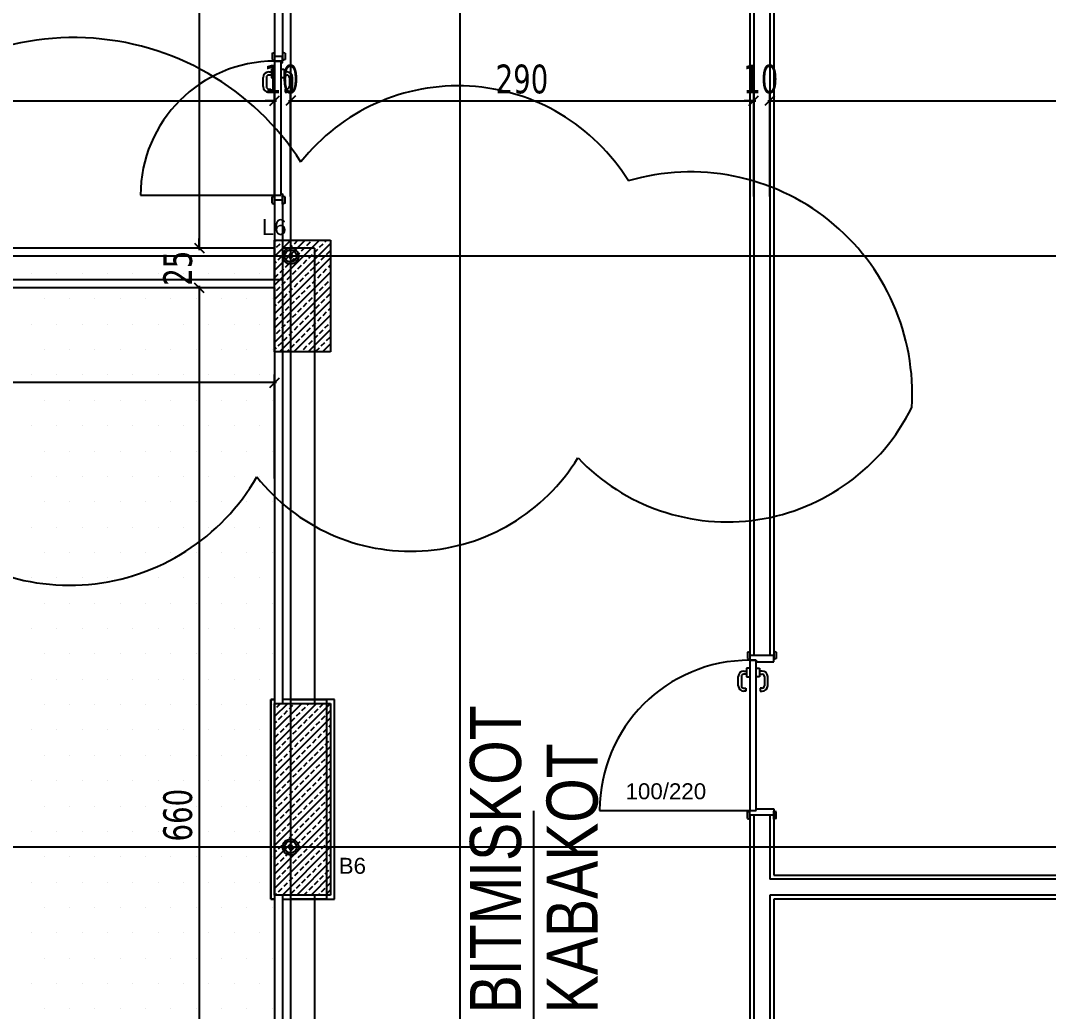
# Model space of a CAD drawing. Header units: millimetres. Extents: x 43168.9 to 43194.6, y -25545.1 to -25543.4.
# Drawn here: x 43175.5091 to 43175.6378, y -25544.0045 to -25543.8804 of the extents above; entities that cross this region are included whole.
import ezdxf
from ezdxf.enums import TextEntityAlignment as Align

# ---------------------------------------------------------------- set-up
doc = ezdxf.new("R2010")
doc.units = ezdxf.units.MM
doc.header["$LTSCALE"] = 200
doc.linetypes.add('DASHDOT2', pattern=[0.5, 0.25, -0.125, 0, -0.125])
for name, color, linetype in [('aks_sgh', 5, 'DASHDOT2'), ('cam_sgh', 1, 'Continuous'), ('dograma_sgh', 43, 'Continuous'), ('duv_sgh', 4, 'Continuous'), ('gor-4_sgh', 17, 'Continuous'), ('kolon-b.a_sgh', 6, 'Continuous'), ('olcudis_sgh', 185, 'Continuous'), ('olcuic_sgh', 183, 'Continuous'), ('poz_sgh', 12, 'Continuous'), ('siva_sgh', 145, 'Continuous'), ('tarama-betonarme_sgh', 223, 'Continuous'), ('tarama-zemin_sgh', 197, 'Continuous')]:
    doc.layers.add(name, color=color, linetype=linetype)
doc.styles.add('1-200', font='arial.ttf', dxfattribs={"height": 60})
doc.styles.add('dim', font='VERDANA.TTF', dxfattribs={"width": 0.7})
doc.styles.add('text2', font='arial.ttf')

msp = doc.modelspace()

# ---------------------------------------------------------------- hatches: boundary and pattern name
h = msp.add_hatch(color=256)
edge = h.paths.add_edge_path()
edge.add_arc((43175.54288, -25543.90991), 0.001, 0, 360)
edge = h.paths.add_edge_path(flags=16)
edge.add_arc((43175.54288, -25543.90991), 0.00075, 0, 360)
h = msp.add_hatch(color=256)
edge = h.paths.add_edge_path()
edge.add_arc((43175.54288, -25543.98392), 0.001, 0, 360)
edge = h.paths.add_edge_path(flags=16)
edge.add_arc((43175.54288, -25543.98392), 0.00075, 0, 360)

# ---------------------------------------------------------------- linework, layer by layer
at = {"color": 0, "linetype": 'ByBlock', "lineweight": -2}
for p, q in [((43175.54028, -25543.89106), (43175.54148, -25543.88986)), ((43175.54028, -25543.89106), (43175.54148, -25543.88986)), ((43175.54348, -25543.88986), (43175.54228, -25543.89106)), ((43175.54348, -25543.88986), (43175.54228, -25543.89106)), ((43175.60028, -25543.89106), (43175.60148, -25543.88986)), ((43175.60028, -25543.89106), (43175.60148, -25543.88986)), ((43175.60348, -25543.88986), (43175.60228, -25543.89106)), ((43175.60348, -25543.88986), (43175.60228, -25543.89106)), ((43175.53084, -25543.90831), (43175.53204, -25543.90951)), ((43175.53084, -25543.90831), (43175.53204, -25543.90951)), ((43175.54308, -25543.90971), (43175.54268, -25543.90971)), ((43175.54268, -25543.90971), (43175.54268, -25543.91011)), ((43175.54308, -25543.91011), (43175.54308, -25543.90971)), ((43175.54268, -25543.91011), (43175.54308, -25543.91011)), ((43175.54295, -25543.90984), (43175.54281, -25543.90998)), ((43175.54295, -25543.90998), (43175.54281, -25543.90984)), ((43175.53204, -25543.91451), (43175.53084, -25543.91331)), ((43175.53204, -25543.91451), (43175.53084, -25543.91331)), ((43175.54028, -25543.92636), (43175.54148, -25543.92516)), ((43175.54308, -25543.98372), (43175.54268, -25543.98372)), ((43175.54268, -25543.98372), (43175.54268, -25543.98412)), ((43175.54268, -25543.98412), (43175.54308, -25543.98412)), ((43175.54295, -25543.98385), (43175.54281, -25543.98399)), ((43175.54295, -25543.98399), (43175.54281, -25543.98385)), ((43175.54308, -25543.98412), (43175.54308, -25543.98372))]:
    msp.add_line(p, q, dxfattribs=at)
for p, q in [((43175.54416, -25543.89814), (43175.54416, -25543.89814)), ((43175.58517, -25543.9005), (43175.58517, -25543.9005)), ((43175.62067, -25543.92888), (43175.62067, -25543.92888)), ((43175.57886, -25543.93519), (43175.57886, -25543.93519)), ((43175.53864, -25543.93755), (43175.53864, -25543.93755))]:
    msp.add_line(p, q)
at = {"color": 0}
msp.add_line((43175.57333, -25544.01776), (43175.57333, -25543.97936), dxfattribs=at)
at = {"color": 0, "linetype": 'Continuous', "lineweight": -2}
for centre, radius in [((43175.54288, -25543.90991), 0.001), ((43175.54288, -25543.90991), 0.00075), ((43175.54288, -25543.98392), 0.001), ((43175.54288, -25543.98392), 0.00075)]:
    msp.add_circle(centre, radius, dxfattribs=at)
for centre, radius, start, end in [((43175.51573, -25543.91629), 0.03373, 32.5473, 142.5473), ((43175.56384, -25543.91368), 0.02508, 31.6999, 141.6999), ((43175.59298, -25543.92712), 0.02774, 356.3556, 106.3556), ((43175.59756, -25543.9174), 0.0258, 223.579, 333.579), ((43175.55792, -25543.92229), 0.02459, 218.3646, 328.3646), ((43175.51518, -25543.92406), 0.02707, 220.0994, 330.0994)]:
    msp.add_arc(centre, radius, start, end)
at = {"layer": 'aks_sgh'}
for p, q in [((43175.54288, -25543.74092), (43175.54288, -25544.60992)), ((43175.80688, -25543.90991), (43175.00488, -25543.90991)), ((43175.80688, -25543.98392), (43175.00488, -25543.98392))]:
    msp.add_line(p, q, dxfattribs=at)
at = {"layer": 'cam_sgh'}
for p, q in [((43175.54088, -25543.87092), (43175.54088, -25543.88491)), ((43175.54188, -25543.87092), (43175.54188, -25543.88491)), ((43175.54088, -25543.90191), (43175.54088, -25543.91291)), ((43175.54188, -25543.90291), (43175.54188, -25543.91291)), ((43175.54188, -25543.91291), (43175.40588, -25543.91291)), ((43175.54188, -25543.91291), (43175.54188, -25543.96592)), ((43175.54088, -25543.91391), (43175.40588, -25543.91391)), ((43175.54088, -25543.91391), (43175.54088, -25544.04592)), ((43175.54188, -25543.98992), (43175.54188, -25544.04692))]:
    msp.add_line(p, q, dxfattribs=at)
at = {"layer": 'dograma_sgh'}
for p, q in [((43175.54058, -25543.88451), (43175.54088, -25543.88441)), ((43175.54058, -25543.88451), (43175.54058, -25543.88531)), ((43175.54088, -25543.88441), (43175.54088, -25543.88541)), ((43175.54188, -25543.88491), (43175.54088, -25543.88491)), ((43175.54088, -25543.88491), (43175.54088, -25543.88551)), ((43175.54218, -25543.88451), (43175.54188, -25543.88441)), ((43175.54188, -25543.88441), (43175.54188, -25543.88541)), ((43175.54188, -25543.88571), (43175.54188, -25543.88491)), ((43175.54218, -25543.88451), (43175.54218, -25543.88531)), ((43175.54088, -25543.88651), (43175.54048, -25543.88651)), ((43175.54048, -25543.88651), (43175.54048, -25543.88761)), ((43175.54058, -25543.88531), (43175.54088, -25543.88541)), ((43175.54168, -25543.88551), (43175.54088, -25543.88551)), ((43175.54088, -25543.88551), (43175.54088, -25543.90231)), ((43175.54088, -25543.88551), (43175.54118, -25543.88551)), ((43175.54118, -25543.88551), (43175.54168, -25543.88551)), ((43175.54168, -25543.90231), (43175.54168, -25543.88551)), ((43175.54168, -25543.88551), (43175.54168, -25543.88571)), ((43175.54168, -25543.88571), (43175.54188, -25543.88571)), ((43175.54168, -25543.88651), (43175.54208, -25543.88651)), ((43175.54218, -25543.88531), (43175.54188, -25543.88541)), ((43175.54208, -25543.88651), (43175.54208, -25543.88761)), ((43175.53944, -25543.8887), (43175.53944, -25543.88756)), ((43175.53984, -25543.88756), (43175.53984, -25543.8887)), ((43175.54014, -25543.88686), (43175.54048, -25543.88686)), ((43175.54048, -25543.88726), (43175.54014, -25543.88726)), ((43175.54048, -25543.88761), (43175.54088, -25543.88761)), ((43175.54208, -25543.88761), (43175.54168, -25543.88761)), ((43175.54242, -25543.88686), (43175.54208, -25543.88686)), ((43175.54208, -25543.88726), (43175.54242, -25543.88726)), ((43175.54272, -25543.88756), (43175.54272, -25543.8887)), ((43175.54312, -25543.8887), (43175.54312, -25543.88756)), ((43175.54014, -25543.889), (43175.54038, -25543.889)), ((43175.54038, -25543.889), (43175.54038, -25543.8894)), ((43175.54242, -25543.889), (43175.54218, -25543.889)), ((43175.54218, -25543.889), (43175.54218, -25543.8894)), ((43175.54038, -25543.8894), (43175.54014, -25543.8894)), ((43175.54218, -25543.8894), (43175.54242, -25543.8894)), ((43175.54058, -25543.90251), (43175.54088, -25543.90241)), ((43175.54058, -25543.90331), (43175.54058, -25543.90251)), ((43175.54058, -25543.90331), (43175.54088, -25543.90341)), ((43175.54088, -25543.90231), (43175.54168, -25543.90231)), ((43175.54088, -25543.90291), (43175.54088, -25543.90231)), ((43175.54088, -25543.90231), (43175.54118, -25543.90231)), ((43175.54088, -25543.90341), (43175.54088, -25543.90241)), ((43175.54188, -25543.90291), (43175.54088, -25543.90291)), ((43175.54118, -25543.90231), (43175.54168, -25543.90231)), ((43175.54168, -25543.90231), (43175.54168, -25543.90211)), ((43175.54168, -25543.90211), (43175.54188, -25543.90211)), ((43175.54188, -25543.90211), (43175.54188, -25543.90291)), ((43175.54218, -25543.90251), (43175.54188, -25543.90241)), ((43175.54188, -25543.90341), (43175.54188, -25543.90241)), ((43175.54218, -25543.90331), (43175.54188, -25543.90341)), ((43175.54218, -25543.90331), (43175.54218, -25543.90251)), ((43175.60008, -25543.95952), (43175.60038, -25543.95942)), ((43175.60008, -25543.95952), (43175.60008, -25543.96032)), ((43175.60038, -25543.95942), (43175.60038, -25543.96042)), ((43175.60338, -25543.95992), (43175.60038, -25543.95992)), ((43175.60038, -25543.95992), (43175.60038, -25543.96052)), ((43175.60368, -25543.95952), (43175.60338, -25543.95942)), ((43175.60338, -25543.95942), (43175.60338, -25543.96042)), ((43175.60338, -25543.96072), (43175.60338, -25543.95992)), ((43175.60368, -25543.95952), (43175.60368, -25543.96032)), ((43175.60008, -25543.96032), (43175.60038, -25543.96042)), ((43175.60118, -25543.96052), (43175.60038, -25543.96052)), ((43175.60038, -25543.96052), (43175.60038, -25543.97932)), ((43175.60038, -25543.96052), (43175.60068, -25543.96052)), ((43175.60068, -25543.96052), (43175.60118, -25543.96052)), ((43175.60118, -25543.97932), (43175.60118, -25543.96052)), ((43175.60118, -25543.96052), (43175.60118, -25543.96072)), ((43175.60118, -25543.96072), (43175.60338, -25543.96072)), ((43175.60368, -25543.96032), (43175.60338, -25543.96042)), ((43175.59964, -25543.96187), (43175.59998, -25543.96187)), ((43175.59998, -25543.96227), (43175.59964, -25543.96227)), ((43175.60038, -25543.96152), (43175.59998, -25543.96152)), ((43175.59998, -25543.96152), (43175.59998, -25543.96262)), ((43175.60118, -25543.96152), (43175.60158, -25543.96152)), ((43175.60158, -25543.96152), (43175.60158, -25543.96262)), ((43175.60192, -25543.96187), (43175.60158, -25543.96187)), ((43175.60158, -25543.96227), (43175.60192, -25543.96227)), ((43175.59894, -25543.96371), (43175.59894, -25543.96257)), ((43175.59934, -25543.96257), (43175.59934, -25543.96371)), ((43175.59998, -25543.96262), (43175.60038, -25543.96262)), ((43175.60158, -25543.96262), (43175.60118, -25543.96262)), ((43175.60222, -25543.96257), (43175.60222, -25543.96371)), ((43175.60262, -25543.96371), (43175.60262, -25543.96257)), ((43175.59964, -25543.96401), (43175.59988, -25543.96401)), ((43175.59988, -25543.96441), (43175.59964, -25543.96441)), ((43175.59988, -25543.96401), (43175.59988, -25543.96441)), ((43175.60192, -25543.96401), (43175.60168, -25543.96401)), ((43175.60168, -25543.96401), (43175.60168, -25543.96441)), ((43175.60168, -25543.96441), (43175.60192, -25543.96441)), ((43175.60118, -25543.97932), (43175.60118, -25543.97912)), ((43175.60118, -25543.97912), (43175.60338, -25543.97912)), ((43175.60338, -25543.97912), (43175.60338, -25543.97992)), ((43175.60008, -25543.97952), (43175.60038, -25543.97942)), ((43175.60008, -25543.98032), (43175.60008, -25543.97952)), ((43175.60008, -25543.98032), (43175.60038, -25543.98042)), ((43175.60038, -25543.97932), (43175.60118, -25543.97932)), ((43175.60038, -25543.97992), (43175.60038, -25543.97932)), ((43175.60038, -25543.97932), (43175.60068, -25543.97932)), ((43175.60038, -25543.98042), (43175.60038, -25543.97942)), ((43175.60338, -25543.97992), (43175.60038, -25543.97992)), ((43175.60068, -25543.97932), (43175.60118, -25543.97932)), ((43175.60368, -25543.97952), (43175.60338, -25543.97942)), ((43175.60338, -25543.98042), (43175.60338, -25543.97942)), ((43175.60368, -25543.98032), (43175.60338, -25543.98042)), ((43175.60368, -25543.98032), (43175.60368, -25543.97952))]:
    msp.add_line(p, q, dxfattribs=at)
at = {"layer": 'dograma_sgh', "color": 145}
for p, q in [((43175.52408, -25543.90231), (43175.54088, -25543.90231)), ((43175.58158, -25543.97932), (43175.60038, -25543.97932))]:
    msp.add_line(p, q, dxfattribs=at)
for centre, radius in [((43175.54088, -25543.90231), 0.0168), ((43175.60038, -25543.97932), 0.0188)]:
    msp.add_arc(centre, radius, 90, 180, dxfattribs=at)
at = {"layer": 'dograma_sgh'}
for centre, radius, start, end in [((43175.54014, -25543.88756), 0.0007, 90, 180), ((43175.54014, -25543.88756), 0.0003, 90, 180), ((43175.54242, -25543.88756), 0.0007, 360, 90), ((43175.54242, -25543.88756), 0.0003, 360, 90), ((43175.54014, -25543.8887), 0.0007, 180, 270), ((43175.54014, -25543.8887), 0.0003, 180, 270), ((43175.54242, -25543.8887), 0.0003, 270, 360), ((43175.54242, -25543.8887), 0.0007, 270, 360), ((43175.59964, -25543.96257), 0.0007, 90, 180), ((43175.59964, -25543.96257), 0.0003, 90, 180), ((43175.60192, -25543.96257), 0.0007, 360, 90), ((43175.60192, -25543.96257), 0.0003, 360, 90), ((43175.59964, -25543.96371), 0.0007, 180, 270), ((43175.59964, -25543.96371), 0.0003, 180, 270), ((43175.60192, -25543.96371), 0.0003, 270, 360), ((43175.60192, -25543.96371), 0.0007, 270, 360)]:
    msp.add_arc(centre, radius, start, end, dxfattribs=at)
at = {"layer": 'duv_sgh'}
for p, q in [((43175.60088, -25543.87092), (43175.60088, -25543.95992)), ((43175.60288, -25543.87092), (43175.60288, -25543.95992)), ((43175.54188, -25543.88491), (43175.54088, -25543.88491)), ((43175.54188, -25543.90291), (43175.54088, -25543.90291)), ((43175.60338, -25543.95992), (43175.60038, -25543.95992)), ((43175.60338, -25543.97992), (43175.60038, -25543.97992)), ((43175.60088, -25543.97992), (43175.60088, -25544.07992)), ((43175.60288, -25543.97992), (43175.60288, -25543.98792)), ((43175.71388, -25543.98792), (43175.60288, -25543.98792)), ((43175.60288, -25543.98992), (43175.60288, -25544.07992)), ((43175.71388, -25543.98992), (43175.60288, -25543.98992))]:
    msp.add_line(p, q, dxfattribs=at)
at = {"layer": 'gor-4_sgh'}
for p, q in [((43175.54088, -25543.90891), (43175.40588, -25543.90891)), ((43175.54588, -25543.90891), (43175.54188, -25543.90891)), ((43175.54588, -25543.90891), (43175.54588, -25543.96592)), ((43175.54588, -25543.98992), (43175.54588, -25544.05092))]:
    msp.add_line(p, q, dxfattribs=at)
at = {"layer": 'kolon-b.a_sgh'}
for p, q in [((43175.54088, -25543.90791), (43175.54788, -25543.90791)), ((43175.54088, -25543.92191), (43175.54088, -25543.90791)), ((43175.54788, -25543.90791), (43175.54788, -25543.92191)), ((43175.54788, -25543.92191), (43175.54088, -25543.92191)), ((43175.54088, -25543.96592), (43175.54788, -25543.96592)), ((43175.54088, -25543.98992), (43175.54088, -25543.96592)), ((43175.54788, -25543.96592), (43175.54788, -25543.98992)), ((43175.54788, -25543.98992), (43175.54088, -25543.98992))]:
    msp.add_line(p, q, dxfattribs=at)
at = {"layer": 'olcudis_sgh'}
for p, q in [((43175.54088, -25543.93776), (43175.54088, -25543.92476)), ((43175.54113, -25543.92576), (43175.27063, -25543.92576))]:
    msp.add_line(p, q, dxfattribs=at)
at = {"layer": 'olcuic_sgh'}
for p, q in [((43175.53144, -25543.81267), (43175.53144, -25543.90916)), ((43175.56407, -25543.87067), (43175.56407, -25544.54617)), ((43175.40663, -25543.89046), (43175.54113, -25543.89046)), ((43175.54088, -25543.89046), (43175.53968, -25543.89046)), ((43175.54088, -25543.90246), (43175.54088, -25543.88946)), ((43175.54088, -25543.90246), (43175.54088, -25543.88946)), ((43175.54263, -25543.89046), (43175.60113, -25543.89046)), ((43175.54288, -25543.90246), (43175.54288, -25543.88946)), ((43175.54288, -25543.90246), (43175.54288, -25543.88946)), ((43175.54288, -25543.89046), (43175.54408, -25543.89046)), ((43175.60088, -25543.89046), (43175.59968, -25543.89046)), ((43175.60088, -25543.90246), (43175.60088, -25543.88946)), ((43175.60088, -25543.90246), (43175.60088, -25543.88946)), ((43175.60263, -25543.89046), (43175.73513, -25543.89046)), ((43175.60288, -25543.90246), (43175.60288, -25543.88946)), ((43175.60288, -25543.90246), (43175.60288, -25543.88946)), ((43175.60288, -25543.89046), (43175.60408, -25543.89046)), ((43175.53144, -25543.90891), (43175.53144, -25543.90771)), ((43175.53888, -25543.90891), (43175.53044, -25543.90891)), ((43175.53888, -25543.90891), (43175.53044, -25543.90891)), ((43175.53888, -25543.91391), (43175.53044, -25543.91391)), ((43175.53888, -25543.91391), (43175.53044, -25543.91391)), ((43175.53144, -25543.91366), (43175.53144, -25544.04617)), ((43175.53144, -25543.91391), (43175.53144, -25543.91511))]:
    msp.add_line(p, q, dxfattribs=at)
at = {"layer": 'siva_sgh'}
for p, q in [((43175.60038, -25543.87142), (43175.60038, -25543.95992)), ((43175.60338, -25543.87142), (43175.60338, -25543.95992)), ((43175.54038, -25543.99042), (43175.54038, -25543.96542)), ((43175.54038, -25543.96542), (43175.54088, -25543.96542)), ((43175.54088, -25543.96542), (43175.54038, -25543.96542)), ((43175.54038, -25543.96542), (43175.54038, -25543.99042)), ((43175.54838, -25543.96542), (43175.54188, -25543.96542)), ((43175.54288, -25543.96542), (43175.54738, -25543.96542)), ((43175.54738, -25543.96542), (43175.54738, -25543.99042)), ((43175.54838, -25543.99042), (43175.54838, -25543.96542)), ((43175.60038, -25543.97992), (43175.60038, -25544.07992)), ((43175.60338, -25543.97992), (43175.60338, -25543.98742)), ((43175.60338, -25543.98742), (43175.71338, -25543.98742)), ((43175.54088, -25543.99042), (43175.54038, -25543.99042)), ((43175.54038, -25543.99042), (43175.54088, -25543.99042)), ((43175.54188, -25543.99042), (43175.54838, -25543.99042)), ((43175.54738, -25543.99042), (43175.54288, -25543.99042)), ((43175.71338, -25543.99042), (43175.60338, -25543.99042)), ((43175.60338, -25543.99042), (43175.60338, -25544.07992))]:
    msp.add_line(p, q, dxfattribs=at)
at = {"layer": 'tarama-betonarme_sgh'}
for p, q in [((43175.54088, -25543.90815), (43175.54112, -25543.90791)), ((43175.54088, -25543.90995), (43175.54292, -25543.90791)), ((43175.54088, -25543.91174), (43175.54471, -25543.90791)), ((43175.54088, -25543.91354), (43175.54651, -25543.90791)), ((43175.54088, -25543.91534), (43175.54788, -25543.90834)), ((43175.54111, -25543.90882), (43175.54156, -25543.90837)), ((43175.54178, -25543.90815), (43175.54202, -25543.90791)), ((43175.54335, -25543.90837), (43175.5438, -25543.90792)), ((43175.54492, -25543.9086), (43175.54537, -25543.90815)), ((43175.5456, -25543.90792), (43175.54561, -25543.90791)), ((43175.5465, -25543.90882), (43175.54695, -25543.90837)), ((43175.54717, -25543.90815), (43175.54741, -25543.90791)), ((43175.54088, -25543.90905), (43175.54088, -25543.90904)), ((43175.54201, -25543.90972), (43175.54246, -25543.90927)), ((43175.54268, -25543.90904), (43175.54313, -25543.9086)), ((43175.54358, -25543.90994), (43175.54403, -25543.90949)), ((43175.54425, -25543.90927), (43175.5447, -25543.90882)), ((43175.54515, -25543.91017), (43175.5456, -25543.90972)), ((43175.54582, -25543.90949), (43175.54627, -25543.90904)), ((43175.54739, -25543.90972), (43175.54784, -25543.90927)), ((43175.54088, -25543.91713), (43175.54788, -25543.91013)), ((43175.54088, -25543.91085), (43175.54111, -25543.91062)), ((43175.54133, -25543.91039), (43175.54178, -25543.90994)), ((43175.54223, -25543.91129), (43175.54268, -25543.91084)), ((43175.5429, -25543.91062), (43175.54335, -25543.91017)), ((43175.54448, -25543.91084), (43175.54492, -25543.91039)), ((43175.54605, -25543.91107), (43175.5465, -25543.91062)), ((43175.54672, -25543.91039), (43175.54717, -25543.90994)), ((43175.54762, -25543.91129), (43175.54788, -25543.91103)), ((43175.54088, -25543.91893), (43175.54788, -25543.91193)), ((43175.54088, -25543.91264), (43175.54133, -25543.91219)), ((43175.54156, -25543.91196), (43175.54201, -25543.91151)), ((43175.54313, -25543.91219), (43175.54358, -25543.91174)), ((43175.5438, -25543.91151), (43175.54425, -25543.91107)), ((43175.5447, -25543.91241), (43175.54515, -25543.91196)), ((43175.54537, -25543.91174), (43175.54582, -25543.91129)), ((43175.54627, -25543.91264), (43175.54672, -25543.91219)), ((43175.54695, -25543.91196), (43175.54739, -25543.91151)), ((43175.54178, -25543.91354), (43175.54223, -25543.91309)), ((43175.54246, -25543.91286), (43175.5429, -25543.91241)), ((43175.54335, -25543.91376), (43175.5438, -25543.91331)), ((43175.54403, -25543.91309), (43175.54448, -25543.91264)), ((43175.54492, -25543.91398), (43175.54537, -25543.91354)), ((43175.5456, -25543.91331), (43175.54605, -25543.91286)), ((43175.54717, -25543.91354), (43175.54762, -25543.91309)), ((43175.54784, -25543.91286), (43175.54788, -25543.91283)), ((43175.54088, -25543.92072), (43175.54788, -25543.91372)), ((43175.54088, -25543.91444), (43175.54088, -25543.91443)), ((43175.54111, -25543.91421), (43175.54156, -25543.91376)), ((43175.54201, -25543.91511), (43175.54246, -25543.91466)), ((43175.54268, -25543.91443), (43175.54313, -25543.91398)), ((43175.54358, -25543.91533), (43175.54403, -25543.91488)), ((43175.54425, -25543.91466), (43175.5447, -25543.91421)), ((43175.54582, -25543.91488), (43175.54627, -25543.91443)), ((43175.5465, -25543.91421), (43175.54695, -25543.91376)), ((43175.54739, -25543.91511), (43175.54784, -25543.91466)), ((43175.54088, -25543.91623), (43175.54111, -25543.916)), ((43175.54133, -25543.91578), (43175.54178, -25543.91533)), ((43175.54149, -25543.92191), (43175.54788, -25543.91552)), ((43175.5429, -25543.916), (43175.54335, -25543.91556)), ((43175.54448, -25543.91623), (43175.54492, -25543.91578)), ((43175.54515, -25543.91556), (43175.5456, -25543.91511)), ((43175.54605, -25543.91645), (43175.5465, -25543.916)), ((43175.54672, -25543.91578), (43175.54717, -25543.91533)), ((43175.54156, -25543.91735), (43175.54201, -25543.9169)), ((43175.54223, -25543.91668), (43175.54268, -25543.91623)), ((43175.54313, -25543.91758), (43175.54358, -25543.91713)), ((43175.54328, -25543.92191), (43175.54788, -25543.91732)), ((43175.5438, -25543.9169), (43175.54425, -25543.91645)), ((43175.5447, -25543.9178), (43175.54515, -25543.91735)), ((43175.54537, -25543.91713), (43175.54582, -25543.91668)), ((43175.54695, -25543.91735), (43175.54739, -25543.9169)), ((43175.54762, -25543.91668), (43175.54788, -25543.91642)), ((43175.54088, -25543.91803), (43175.54133, -25543.91758)), ((43175.54178, -25543.91892), (43175.54223, -25543.91847)), ((43175.54246, -25543.91825), (43175.5429, -25543.9178)), ((43175.54335, -25543.91915), (43175.5438, -25543.9187)), ((43175.54403, -25543.91847), (43175.54448, -25543.91803)), ((43175.5456, -25543.9187), (43175.54605, -25543.91825)), ((43175.54627, -25543.91803), (43175.54672, -25543.91758)), ((43175.54717, -25543.91892), (43175.54762, -25543.91847)), ((43175.54784, -25543.91825), (43175.54788, -25543.91821)), ((43175.54088, -25543.91983), (43175.54088, -25543.91982)), ((43175.54111, -25543.9196), (43175.54156, -25543.91915)), ((43175.54201, -25543.92049), (43175.54246, -25543.92005)), ((43175.54268, -25543.91982), (43175.54313, -25543.91937)), ((43175.54425, -25543.92005), (43175.5447, -25543.9196)), ((43175.54492, -25543.91937), (43175.54537, -25543.91892)), ((43175.54508, -25543.92191), (43175.54788, -25543.91911)), ((43175.54582, -25543.92027), (43175.54627, -25543.91982)), ((43175.5465, -25543.9196), (43175.54695, -25543.91915)), ((43175.54739, -25543.92049), (43175.54784, -25543.92005)), ((43175.54133, -25543.92117), (43175.54178, -25543.92072)), ((43175.5429, -25543.92139), (43175.54335, -25543.92094)), ((43175.54358, -25543.92072), (43175.54403, -25543.92027)), ((43175.54448, -25543.92162), (43175.54492, -25543.92117)), ((43175.54515, -25543.92094), (43175.5456, -25543.92049)), ((43175.54672, -25543.92117), (43175.54717, -25543.92072)), ((43175.54688, -25543.92191), (43175.54788, -25543.92091)), ((43175.54088, -25543.92162), (43175.54111, -25543.92139)), ((43175.54239, -25543.92191), (43175.54268, -25543.92162)), ((43175.54418, -25543.92191), (43175.54425, -25543.92184)), ((43175.54605, -25543.92184), (43175.5465, -25543.92139)), ((43175.54778, -25543.92191), (43175.54788, -25543.92181)), ((43175.54088, -25543.96755), (43175.54251, -25543.96592)), ((43175.54088, -25543.96934), (43175.5443, -25543.96592)), ((43175.54088, -25543.97114), (43175.5461, -25543.96592)), ((43175.54088, -25543.97294), (43175.54788, -25543.96594)), ((43175.54115, -25543.96638), (43175.5416, -25543.96593)), ((43175.54272, -25543.96661), (43175.54317, -25543.96616)), ((43175.54339, -25543.96593), (43175.54341, -25543.96592)), ((43175.54429, -25543.96683), (43175.54474, -25543.96638)), ((43175.54497, -25543.96616), (43175.5452, -25543.96592)), ((43175.54654, -25543.96638), (43175.54699, -25543.96593)), ((43175.54088, -25543.96665), (43175.54092, -25543.96661)), ((43175.54137, -25543.96795), (43175.54182, -25543.9675)), ((43175.54205, -25543.96728), (43175.5425, -25543.96683)), ((43175.54362, -25543.9675), (43175.54407, -25543.96705)), ((43175.54519, -25543.96773), (43175.54564, -25543.96728)), ((43175.54586, -25543.96705), (43175.54631, -25543.96661)), ((43175.54676, -25543.96795), (43175.54721, -25543.9675)), ((43175.54744, -25543.96728), (43175.54788, -25543.96683)), ((43175.54088, -25543.97473), (43175.54788, -25543.96773)), ((43175.54088, -25543.96845), (43175.54115, -25543.96818)), ((43175.54227, -25543.96885), (43175.54272, -25543.9684)), ((43175.54295, -25543.96818), (43175.54339, -25543.96773)), ((43175.54384, -25543.96907), (43175.54429, -25543.96863)), ((43175.54452, -25543.9684), (43175.54497, -25543.96795)), ((43175.54541, -25543.9693), (43175.54586, -25543.96885)), ((43175.54609, -25543.96863), (43175.54654, -25543.96818)), ((43175.54766, -25543.96885), (43175.54788, -25543.96863)), ((43175.54088, -25543.97653), (43175.54788, -25543.96953)), ((43175.54092, -25543.9702), (43175.54137, -25543.96975)), ((43175.5416, -25543.96952), (43175.54205, -25543.96907)), ((43175.5425, -25543.97042), (43175.54295, -25543.96997)), ((43175.54317, -25543.96975), (43175.54362, -25543.9693)), ((43175.54407, -25543.97065), (43175.54452, -25543.9702)), ((43175.54474, -25543.96997), (43175.54519, -25543.96952)), ((43175.54631, -25543.9702), (43175.54676, -25543.96975)), ((43175.54699, -25543.96952), (43175.54744, -25543.96907)), ((43175.54088, -25543.97833), (43175.54788, -25543.97133)), ((43175.54115, -25543.97177), (43175.5416, -25543.97132)), ((43175.54182, -25543.9711), (43175.54227, -25543.97065)), ((43175.54272, -25543.97199), (43175.54317, -25543.97154)), ((43175.54339, -25543.97132), (43175.54384, -25543.97087)), ((43175.54497, -25543.97154), (43175.54541, -25543.9711)), ((43175.54564, -25543.97087), (43175.54609, -25543.97042)), ((43175.54654, -25543.97177), (43175.54699, -25543.97132)), ((43175.54721, -25543.9711), (43175.54766, -25543.97065)), ((43175.54088, -25543.97204), (43175.54092, -25543.97199)), ((43175.54205, -25543.97267), (43175.5425, -25543.97222)), ((43175.54362, -25543.97289), (43175.54407, -25543.97244)), ((43175.54429, -25543.97222), (43175.54474, -25543.97177)), ((43175.54519, -25543.97312), (43175.54564, -25543.97267)), ((43175.54586, -25543.97244), (43175.54631, -25543.97199)), ((43175.54744, -25543.97267), (43175.54788, -25543.97222)), ((43175.54088, -25543.98012), (43175.54788, -25543.97312)), ((43175.54088, -25543.97383), (43175.54115, -25543.97356)), ((43175.54137, -25543.97334), (43175.54182, -25543.97289)), ((43175.54227, -25543.97424), (43175.54272, -25543.97379)), ((43175.54295, -25543.97356), (43175.54339, -25543.97312)), ((43175.54384, -25543.97446), (43175.54429, -25543.97401)), ((43175.54452, -25543.97379), (43175.54497, -25543.97334)), ((43175.54609, -25543.97401), (43175.54654, -25543.97356)), ((43175.54676, -25543.97334), (43175.54721, -25543.97289)), ((43175.54766, -25543.97424), (43175.54788, -25543.97402)), ((43175.54088, -25543.98192), (43175.54788, -25543.97492)), ((43175.54092, -25543.97559), (43175.54137, -25543.97514)), ((43175.5416, -25543.97491), (43175.54205, -25543.97446)), ((43175.5425, -25543.97581), (43175.54295, -25543.97536)), ((43175.54317, -25543.97514), (43175.54362, -25543.97469)), ((43175.54474, -25543.97536), (43175.54519, -25543.97491)), ((43175.54541, -25543.97469), (43175.54586, -25543.97424)), ((43175.54631, -25543.97559), (43175.54676, -25543.97514)), ((43175.54699, -25543.97491), (43175.54744, -25543.97446)), ((43175.54182, -25543.97648), (43175.54227, -25543.97603)), ((43175.54339, -25543.97671), (43175.54384, -25543.97626)), ((43175.54407, -25543.97603), (43175.54452, -25543.97559)), ((43175.54497, -25543.97693), (43175.54541, -25543.97648)), ((43175.54564, -25543.97626), (43175.54609, -25543.97581)), ((43175.54721, -25543.97648), (43175.54766, -25543.97603)), ((43175.54088, -25543.98371), (43175.54788, -25543.97671)), ((43175.54088, -25543.97743), (43175.54092, -25543.97738)), ((43175.54115, -25543.97716), (43175.5416, -25543.97671)), ((43175.54205, -25543.97805), (43175.5425, -25543.97761)), ((43175.54272, -25543.97738), (43175.54317, -25543.97693)), ((43175.54362, -25543.97828), (43175.54407, -25543.97783)), ((43175.54429, -25543.97761), (43175.54474, -25543.97716)), ((43175.54586, -25543.97783), (43175.54631, -25543.97738)), ((43175.54654, -25543.97716), (43175.54699, -25543.97671)), ((43175.54744, -25543.97805), (43175.54788, -25543.97761)), ((43175.54088, -25543.98551), (43175.54788, -25543.97851)), ((43175.54088, -25543.97922), (43175.54115, -25543.97895)), ((43175.54137, -25543.97873), (43175.54182, -25543.97828)), ((43175.54227, -25543.97963), (43175.54272, -25543.97918)), ((43175.54295, -25543.97895), (43175.54339, -25543.9785)), ((43175.54452, -25543.97918), (43175.54497, -25543.97873)), ((43175.54519, -25543.9785), (43175.54564, -25543.97805)), ((43175.54609, -25543.9794), (43175.54654, -25543.97895)), ((43175.54676, -25543.97873), (43175.54721, -25543.97828)), ((43175.54088, -25543.98731), (43175.54788, -25543.98031)), ((43175.54092, -25543.98097), (43175.54137, -25543.98052)), ((43175.5416, -25543.9803), (43175.54205, -25543.97985)), ((43175.54317, -25543.98052), (43175.54362, -25543.98008)), ((43175.54384, -25543.97985), (43175.54429, -25543.9794)), ((43175.54474, -25543.98075), (43175.54519, -25543.9803)), ((43175.54541, -25543.98008), (43175.54586, -25543.97963)), ((43175.54631, -25543.98097), (43175.54676, -25543.98052)), ((43175.54699, -25543.9803), (43175.54744, -25543.97985)), ((43175.54766, -25543.97963), (43175.54788, -25543.97941)), ((43175.54182, -25543.98187), (43175.54227, -25543.98142)), ((43175.5425, -25543.9812), (43175.54295, -25543.98075)), ((43175.54339, -25543.9821), (43175.54384, -25543.98165)), ((43175.54407, -25543.98142), (43175.54452, -25543.98097)), ((43175.54564, -25543.98165), (43175.54609, -25543.9812)), ((43175.54721, -25543.98187), (43175.54766, -25543.98142)), ((43175.54088, -25543.9891), (43175.54788, -25543.9821)), ((43175.54088, -25543.98282), (43175.54092, -25543.98277)), ((43175.54115, -25543.98255), (43175.5416, -25543.9821)), ((43175.54205, -25543.98344), (43175.5425, -25543.98299)), ((43175.54272, -25543.98277), (43175.54317, -25543.98232)), ((43175.54429, -25543.98299), (43175.54474, -25543.98255)), ((43175.54497, -25543.98232), (43175.54541, -25543.98187)), ((43175.54586, -25543.98322), (43175.54631, -25543.98277)), ((43175.54654, -25543.98255), (43175.54699, -25543.9821)), ((43175.54744, -25543.98344), (43175.54788, -25543.983)), ((43175.54088, -25543.98461), (43175.54115, -25543.98434)), ((43175.54137, -25543.98412), (43175.54182, -25543.98367)), ((43175.54186, -25543.98992), (43175.54788, -25543.9839)), ((43175.54295, -25543.98434), (43175.54339, -25543.98389)), ((43175.54362, -25543.98367), (43175.54407, -25543.98322)), ((43175.54452, -25543.98457), (43175.54497, -25543.98412)), ((43175.54519, -25543.98389), (43175.54564, -25543.98344)), ((43175.54609, -25543.98479), (43175.54654, -25543.98434)), ((43175.54676, -25543.98412), (43175.54721, -25543.98367)), ((43175.5416, -25543.98569), (43175.54205, -25543.98524)), ((43175.54227, -25543.98501), (43175.54272, -25543.98457)), ((43175.54317, -25543.98591), (43175.54362, -25543.98546)), ((43175.54365, -25543.98992), (43175.54788, -25543.98569)), ((43175.54384, -25543.98524), (43175.54429, -25543.98479)), ((43175.54474, -25543.98614), (43175.54519, -25543.98569)), ((43175.54541, -25543.98546), (43175.54586, -25543.98501)), ((43175.54699, -25543.98569), (43175.54744, -25543.98524)), ((43175.54766, -25543.98501), (43175.54788, -25543.9848)), ((43175.54092, -25543.98636), (43175.54137, -25543.98591)), ((43175.54182, -25543.98726), (43175.54227, -25543.98681)), ((43175.5425, -25543.98659), (43175.54295, -25543.98614)), ((43175.54407, -25543.98681), (43175.54452, -25543.98636)), ((43175.54564, -25543.98704), (43175.54609, -25543.98659)), ((43175.54631, -25543.98636), (43175.54676, -25543.98591)), ((43175.54721, -25543.98726), (43175.54766, -25543.98681)), ((43175.54088, -25543.9882), (43175.54092, -25543.98816)), ((43175.54115, -25543.98793), (43175.5416, -25543.98748)), ((43175.54272, -25543.98816), (43175.54317, -25543.98771)), ((43175.54339, -25543.98748), (43175.54384, -25543.98704)), ((43175.54429, -25543.98838), (43175.54474, -25543.98793)), ((43175.54497, -25543.98771), (43175.54541, -25543.98726)), ((43175.54545, -25543.98992), (43175.54788, -25543.98749)), ((43175.54586, -25543.98861), (43175.54631, -25543.98816)), ((43175.54654, -25543.98793), (43175.54699, -25543.98748)), ((43175.54137, -25543.9895), (43175.54182, -25543.98906)), ((43175.54205, -25543.98883), (43175.5425, -25543.98838)), ((43175.54295, -25543.98973), (43175.54339, -25543.98928)), ((43175.54362, -25543.98906), (43175.54407, -25543.98861)), ((43175.54455, -25543.98992), (43175.54497, -25543.9895)), ((43175.54519, -25543.98928), (43175.54564, -25543.98883)), ((43175.54676, -25543.9895), (43175.54721, -25543.98906)), ((43175.54725, -25543.98992), (43175.54788, -25543.98929)), ((43175.54744, -25543.98883), (43175.54788, -25543.98839)), ((43175.54096, -25543.98992), (43175.54115, -25543.98973)), ((43175.54635, -25543.98992), (43175.54654, -25543.98973))]:
    msp.add_line(p, q, dxfattribs=at)
at = {"layer": 'tarama-zemin_sgh'}
for p, q in [((43175.51042, -25543.9121), (43175.51042, -25543.9121)), ((43175.5136, -25543.9121), (43175.5136, -25543.9121)), ((43175.51677, -25543.9121), (43175.51677, -25543.9121)), ((43175.51995, -25543.9121), (43175.51995, -25543.9121)), ((43175.52312, -25543.9121), (43175.52312, -25543.9121)), ((43175.5263, -25543.9121), (43175.5263, -25543.9121)), ((43175.52947, -25543.9121), (43175.52947, -25543.9121)), ((43175.53265, -25543.9121), (43175.53265, -25543.9121)), ((43175.53582, -25543.9121), (43175.53582, -25543.9121)), ((43175.539, -25543.9121), (43175.539, -25543.9121)), ((43175.51201, -25543.91528), (43175.51201, -25543.91528)), ((43175.51519, -25543.91528), (43175.51519, -25543.91528)), ((43175.51836, -25543.91528), (43175.51836, -25543.91528)), ((43175.52154, -25543.91528), (43175.52154, -25543.91528)), ((43175.52471, -25543.91528), (43175.52471, -25543.91528)), ((43175.52789, -25543.91528), (43175.52789, -25543.91528)), ((43175.53106, -25543.91528), (43175.53106, -25543.91528)), ((43175.53424, -25543.91528), (43175.53424, -25543.91528)), ((43175.53741, -25543.91528), (43175.53741, -25543.91528)), ((43175.54059, -25543.91528), (43175.54059, -25543.91528)), ((43175.51042, -25543.91845), (43175.51042, -25543.91845)), ((43175.5136, -25543.91845), (43175.5136, -25543.91845)), ((43175.51677, -25543.91845), (43175.51677, -25543.91845)), ((43175.51995, -25543.91845), (43175.51995, -25543.91845)), ((43175.52312, -25543.91845), (43175.52312, -25543.91845)), ((43175.5263, -25543.91845), (43175.5263, -25543.91845)), ((43175.52947, -25543.91845), (43175.52947, -25543.91845)), ((43175.53265, -25543.91845), (43175.53265, -25543.91845)), ((43175.53582, -25543.91845), (43175.53582, -25543.91845)), ((43175.539, -25543.91845), (43175.539, -25543.91845)), ((43175.51201, -25543.92163), (43175.51201, -25543.92163)), ((43175.51519, -25543.92163), (43175.51519, -25543.92163)), ((43175.51836, -25543.92163), (43175.51836, -25543.92163)), ((43175.52154, -25543.92163), (43175.52154, -25543.92163)), ((43175.52471, -25543.92163), (43175.52471, -25543.92163)), ((43175.52789, -25543.92163), (43175.52789, -25543.92163)), ((43175.53106, -25543.92163), (43175.53106, -25543.92163)), ((43175.53424, -25543.92163), (43175.53424, -25543.92163)), ((43175.53741, -25543.92163), (43175.53741, -25543.92163)), ((43175.54059, -25543.92163), (43175.54059, -25543.92163)), ((43175.51042, -25543.9248), (43175.51042, -25543.9248)), ((43175.5136, -25543.9248), (43175.5136, -25543.9248)), ((43175.51677, -25543.9248), (43175.51677, -25543.9248)), ((43175.51995, -25543.9248), (43175.51995, -25543.9248)), ((43175.52312, -25543.9248), (43175.52312, -25543.9248)), ((43175.5263, -25543.9248), (43175.5263, -25543.9248)), ((43175.52947, -25543.9248), (43175.52947, -25543.9248)), ((43175.53265, -25543.9248), (43175.53265, -25543.9248)), ((43175.53582, -25543.9248), (43175.53582, -25543.9248)), ((43175.539, -25543.9248), (43175.539, -25543.9248)), ((43175.51201, -25543.92798), (43175.51201, -25543.92798)), ((43175.51519, -25543.92798), (43175.51519, -25543.92798)), ((43175.51836, -25543.92798), (43175.51836, -25543.92798)), ((43175.52154, -25543.92798), (43175.52154, -25543.92798)), ((43175.52471, -25543.92798), (43175.52471, -25543.92798)), ((43175.52789, -25543.92798), (43175.52789, -25543.92798)), ((43175.53106, -25543.92798), (43175.53106, -25543.92798)), ((43175.53424, -25543.92798), (43175.53424, -25543.92798)), ((43175.53741, -25543.92798), (43175.53741, -25543.92798)), ((43175.54059, -25543.92798), (43175.54059, -25543.92798)), ((43175.51042, -25543.93115), (43175.51042, -25543.93115)), ((43175.5136, -25543.93115), (43175.5136, -25543.93115)), ((43175.51677, -25543.93115), (43175.51677, -25543.93115)), ((43175.51995, -25543.93115), (43175.51995, -25543.93115)), ((43175.52312, -25543.93115), (43175.52312, -25543.93115)), ((43175.5263, -25543.93115), (43175.5263, -25543.93115)), ((43175.52947, -25543.93115), (43175.52947, -25543.93115)), ((43175.53265, -25543.93115), (43175.53265, -25543.93115)), ((43175.53582, -25543.93115), (43175.53582, -25543.93115)), ((43175.539, -25543.93115), (43175.539, -25543.93115)), ((43175.51201, -25543.93433), (43175.51201, -25543.93433)), ((43175.51519, -25543.93433), (43175.51519, -25543.93433)), ((43175.51836, -25543.93433), (43175.51836, -25543.93433)), ((43175.52154, -25543.93433), (43175.52154, -25543.93433)), ((43175.52471, -25543.93433), (43175.52471, -25543.93433)), ((43175.52789, -25543.93433), (43175.52789, -25543.93433)), ((43175.53106, -25543.93433), (43175.53106, -25543.93433)), ((43175.53424, -25543.93433), (43175.53424, -25543.93433)), ((43175.53741, -25543.93433), (43175.53741, -25543.93433)), ((43175.54059, -25543.93433), (43175.54059, -25543.93433)), ((43175.51042, -25543.9375), (43175.51042, -25543.9375)), ((43175.5136, -25543.9375), (43175.5136, -25543.9375)), ((43175.51677, -25543.9375), (43175.51677, -25543.9375)), ((43175.51995, -25543.9375), (43175.51995, -25543.9375)), ((43175.52312, -25543.9375), (43175.52312, -25543.9375)), ((43175.5263, -25543.9375), (43175.5263, -25543.9375)), ((43175.52947, -25543.9375), (43175.52947, -25543.9375)), ((43175.53265, -25543.9375), (43175.53265, -25543.9375)), ((43175.53582, -25543.9375), (43175.53582, -25543.9375)), ((43175.539, -25543.9375), (43175.539, -25543.9375)), ((43175.51201, -25543.94068), (43175.51201, -25543.94068)), ((43175.51519, -25543.94068), (43175.51519, -25543.94068)), ((43175.51836, -25543.94068), (43175.51836, -25543.94068)), ((43175.52154, -25543.94068), (43175.52154, -25543.94068)), ((43175.52471, -25543.94068), (43175.52471, -25543.94068)), ((43175.52789, -25543.94068), (43175.52789, -25543.94068)), ((43175.53106, -25543.94068), (43175.53106, -25543.94068)), ((43175.53424, -25543.94068), (43175.53424, -25543.94068)), ((43175.53741, -25543.94068), (43175.53741, -25543.94068)), ((43175.54059, -25543.94068), (43175.54059, -25543.94068)), ((43175.51042, -25543.94385), (43175.51042, -25543.94385)), ((43175.5136, -25543.94385), (43175.5136, -25543.94385)), ((43175.51677, -25543.94385), (43175.51677, -25543.94385)), ((43175.51995, -25543.94385), (43175.51995, -25543.94385)), ((43175.52312, -25543.94385), (43175.52312, -25543.94385)), ((43175.5263, -25543.94385), (43175.5263, -25543.94385)), ((43175.52947, -25543.94385), (43175.52947, -25543.94385)), ((43175.53265, -25543.94385), (43175.53265, -25543.94385)), ((43175.53582, -25543.94385), (43175.53582, -25543.94385)), ((43175.539, -25543.94385), (43175.539, -25543.94385)), ((43175.51201, -25543.94703), (43175.51201, -25543.94703)), ((43175.51519, -25543.94703), (43175.51519, -25543.94703)), ((43175.51836, -25543.94703), (43175.51836, -25543.94703)), ((43175.52154, -25543.94703), (43175.52154, -25543.94703)), ((43175.52471, -25543.94703), (43175.52471, -25543.94703)), ((43175.52789, -25543.94703), (43175.52789, -25543.94703)), ((43175.53106, -25543.94703), (43175.53106, -25543.94703)), ((43175.53424, -25543.94703), (43175.53424, -25543.94703)), ((43175.53741, -25543.94703), (43175.53741, -25543.94703)), ((43175.54059, -25543.94703), (43175.54059, -25543.94703)), ((43175.51042, -25543.9502), (43175.51042, -25543.9502)), ((43175.5136, -25543.9502), (43175.5136, -25543.9502)), ((43175.51677, -25543.9502), (43175.51677, -25543.9502)), ((43175.51995, -25543.9502), (43175.51995, -25543.9502)), ((43175.52312, -25543.9502), (43175.52312, -25543.9502)), ((43175.5263, -25543.9502), (43175.5263, -25543.9502)), ((43175.52947, -25543.9502), (43175.52947, -25543.9502)), ((43175.53265, -25543.9502), (43175.53265, -25543.9502)), ((43175.53582, -25543.9502), (43175.53582, -25543.9502)), ((43175.539, -25543.9502), (43175.539, -25543.9502)), ((43175.51201, -25543.95338), (43175.51201, -25543.95338)), ((43175.51519, -25543.95338), (43175.51519, -25543.95338)), ((43175.51836, -25543.95338), (43175.51836, -25543.95338)), ((43175.52154, -25543.95338), (43175.52154, -25543.95338)), ((43175.52471, -25543.95338), (43175.52471, -25543.95338)), ((43175.52789, -25543.95338), (43175.52789, -25543.95338)), ((43175.53106, -25543.95338), (43175.53106, -25543.95338)), ((43175.53424, -25543.95338), (43175.53424, -25543.95338)), ((43175.53741, -25543.95338), (43175.53741, -25543.95338)), ((43175.54059, -25543.95338), (43175.54059, -25543.95338)), ((43175.51042, -25543.95655), (43175.51042, -25543.95655)), ((43175.5136, -25543.95655), (43175.5136, -25543.95655)), ((43175.51677, -25543.95655), (43175.51677, -25543.95655)), ((43175.51995, -25543.95655), (43175.51995, -25543.95655)), ((43175.52312, -25543.95655), (43175.52312, -25543.95655)), ((43175.5263, -25543.95655), (43175.5263, -25543.95655)), ((43175.52947, -25543.95655), (43175.52947, -25543.95655)), ((43175.53265, -25543.95655), (43175.53265, -25543.95655)), ((43175.53582, -25543.95655), (43175.53582, -25543.95655)), ((43175.539, -25543.95655), (43175.539, -25543.95655)), ((43175.51201, -25543.95973), (43175.51201, -25543.95973)), ((43175.51519, -25543.95973), (43175.51519, -25543.95973)), ((43175.51836, -25543.95973), (43175.51836, -25543.95973)), ((43175.52154, -25543.95973), (43175.52154, -25543.95973)), ((43175.52471, -25543.95973), (43175.52471, -25543.95973)), ((43175.52789, -25543.95973), (43175.52789, -25543.95973)), ((43175.53106, -25543.95973), (43175.53106, -25543.95973)), ((43175.53424, -25543.95973), (43175.53424, -25543.95973)), ((43175.53741, -25543.95973), (43175.53741, -25543.95973)), ((43175.54059, -25543.95973), (43175.54059, -25543.95973)), ((43175.51042, -25543.9629), (43175.51042, -25543.9629)), ((43175.5136, -25543.9629), (43175.5136, -25543.9629)), ((43175.51677, -25543.9629), (43175.51677, -25543.9629)), ((43175.51995, -25543.9629), (43175.51995, -25543.9629)), ((43175.52312, -25543.9629), (43175.52312, -25543.9629)), ((43175.5263, -25543.9629), (43175.5263, -25543.9629)), ((43175.52947, -25543.9629), (43175.52947, -25543.9629)), ((43175.53265, -25543.9629), (43175.53265, -25543.9629)), ((43175.53582, -25543.9629), (43175.53582, -25543.9629)), ((43175.539, -25543.9629), (43175.539, -25543.9629)), ((43175.51201, -25543.96608), (43175.51201, -25543.96608)), ((43175.51519, -25543.96608), (43175.51519, -25543.96608)), ((43175.51836, -25543.96608), (43175.51836, -25543.96608)), ((43175.52154, -25543.96608), (43175.52154, -25543.96608)), ((43175.52471, -25543.96608), (43175.52471, -25543.96608)), ((43175.52789, -25543.96608), (43175.52789, -25543.96608)), ((43175.53106, -25543.96608), (43175.53106, -25543.96608)), ((43175.53424, -25543.96608), (43175.53424, -25543.96608)), ((43175.53741, -25543.96608), (43175.53741, -25543.96608)), ((43175.54059, -25543.96608), (43175.54059, -25543.96608)), ((43175.51042, -25543.96925), (43175.51042, -25543.96925)), ((43175.5136, -25543.96925), (43175.5136, -25543.96925)), ((43175.51677, -25543.96925), (43175.51677, -25543.96925)), ((43175.51995, -25543.96925), (43175.51995, -25543.96925)), ((43175.52312, -25543.96925), (43175.52312, -25543.96925)), ((43175.5263, -25543.96925), (43175.5263, -25543.96925)), ((43175.52947, -25543.96925), (43175.52947, -25543.96925)), ((43175.53265, -25543.96925), (43175.53265, -25543.96925)), ((43175.53582, -25543.96925), (43175.53582, -25543.96925)), ((43175.539, -25543.96925), (43175.539, -25543.96925)), ((43175.51201, -25543.97243), (43175.51201, -25543.97243)), ((43175.51519, -25543.97243), (43175.51519, -25543.97243)), ((43175.51836, -25543.97243), (43175.51836, -25543.97243)), ((43175.52154, -25543.97243), (43175.52154, -25543.97243)), ((43175.52471, -25543.97243), (43175.52471, -25543.97243)), ((43175.52789, -25543.97243), (43175.52789, -25543.97243)), ((43175.53106, -25543.97243), (43175.53106, -25543.97243)), ((43175.53424, -25543.97243), (43175.53424, -25543.97243)), ((43175.53741, -25543.97243), (43175.53741, -25543.97243)), ((43175.54059, -25543.97243), (43175.54059, -25543.97243)), ((43175.51042, -25543.9756), (43175.51042, -25543.9756)), ((43175.5136, -25543.9756), (43175.5136, -25543.9756)), ((43175.51677, -25543.9756), (43175.51677, -25543.9756)), ((43175.51995, -25543.9756), (43175.51995, -25543.9756)), ((43175.52312, -25543.9756), (43175.52312, -25543.9756)), ((43175.5263, -25543.9756), (43175.5263, -25543.9756)), ((43175.52947, -25543.9756), (43175.52947, -25543.9756)), ((43175.53265, -25543.9756), (43175.53265, -25543.9756)), ((43175.53582, -25543.9756), (43175.53582, -25543.9756)), ((43175.539, -25543.9756), (43175.539, -25543.9756)), ((43175.51201, -25543.97878), (43175.51201, -25543.97878)), ((43175.51519, -25543.97878), (43175.51519, -25543.97878)), ((43175.51836, -25543.97878), (43175.51836, -25543.97878)), ((43175.52154, -25543.97878), (43175.52154, -25543.97878)), ((43175.52471, -25543.97878), (43175.52471, -25543.97878)), ((43175.52789, -25543.97878), (43175.52789, -25543.97878)), ((43175.53106, -25543.97878), (43175.53106, -25543.97878)), ((43175.53424, -25543.97878), (43175.53424, -25543.97878)), ((43175.53741, -25543.97878), (43175.53741, -25543.97878)), ((43175.54059, -25543.97878), (43175.54059, -25543.97878)), ((43175.51042, -25543.98195), (43175.51042, -25543.98195)), ((43175.5136, -25543.98195), (43175.5136, -25543.98195)), ((43175.51677, -25543.98195), (43175.51677, -25543.98195)), ((43175.51995, -25543.98195), (43175.51995, -25543.98195)), ((43175.52312, -25543.98195), (43175.52312, -25543.98195)), ((43175.5263, -25543.98195), (43175.5263, -25543.98195)), ((43175.52947, -25543.98195), (43175.52947, -25543.98195)), ((43175.53265, -25543.98195), (43175.53265, -25543.98195)), ((43175.53582, -25543.98195), (43175.53582, -25543.98195)), ((43175.539, -25543.98195), (43175.539, -25543.98195)), ((43175.51201, -25543.98513), (43175.51201, -25543.98513)), ((43175.51519, -25543.98513), (43175.51519, -25543.98513)), ((43175.51836, -25543.98513), (43175.51836, -25543.98513)), ((43175.52154, -25543.98513), (43175.52154, -25543.98513)), ((43175.52471, -25543.98513), (43175.52471, -25543.98513)), ((43175.52789, -25543.98513), (43175.52789, -25543.98513)), ((43175.53106, -25543.98513), (43175.53106, -25543.98513)), ((43175.53424, -25543.98513), (43175.53424, -25543.98513)), ((43175.53741, -25543.98513), (43175.53741, -25543.98513)), ((43175.54059, -25543.98513), (43175.54059, -25543.98513)), ((43175.51042, -25543.9883), (43175.51042, -25543.9883)), ((43175.5136, -25543.9883), (43175.5136, -25543.9883)), ((43175.51677, -25543.9883), (43175.51677, -25543.9883)), ((43175.51995, -25543.9883), (43175.51995, -25543.9883)), ((43175.52312, -25543.9883), (43175.52312, -25543.9883)), ((43175.5263, -25543.9883), (43175.5263, -25543.9883)), ((43175.52947, -25543.9883), (43175.52947, -25543.9883)), ((43175.53265, -25543.9883), (43175.53265, -25543.9883)), ((43175.53582, -25543.9883), (43175.53582, -25543.9883)), ((43175.539, -25543.9883), (43175.539, -25543.9883)), ((43175.51201, -25543.99148), (43175.51201, -25543.99148)), ((43175.51519, -25543.99148), (43175.51519, -25543.99148)), ((43175.51836, -25543.99148), (43175.51836, -25543.99148)), ((43175.52154, -25543.99148), (43175.52154, -25543.99148)), ((43175.52471, -25543.99148), (43175.52471, -25543.99148)), ((43175.52789, -25543.99148), (43175.52789, -25543.99148)), ((43175.53106, -25543.99148), (43175.53106, -25543.99148)), ((43175.53424, -25543.99148), (43175.53424, -25543.99148)), ((43175.53741, -25543.99148), (43175.53741, -25543.99148)), ((43175.54059, -25543.99148), (43175.54059, -25543.99148)), ((43175.51042, -25543.99465), (43175.51042, -25543.99465)), ((43175.5136, -25543.99465), (43175.5136, -25543.99465)), ((43175.51677, -25543.99465), (43175.51677, -25543.99465)), ((43175.51995, -25543.99465), (43175.51995, -25543.99465)), ((43175.52312, -25543.99465), (43175.52312, -25543.99465)), ((43175.5263, -25543.99465), (43175.5263, -25543.99465)), ((43175.52947, -25543.99465), (43175.52947, -25543.99465)), ((43175.53265, -25543.99465), (43175.53265, -25543.99465)), ((43175.53582, -25543.99465), (43175.53582, -25543.99465)), ((43175.539, -25543.99465), (43175.539, -25543.99465)), ((43175.51201, -25543.99783), (43175.51201, -25543.99783)), ((43175.51519, -25543.99783), (43175.51519, -25543.99783)), ((43175.51836, -25543.99783), (43175.51836, -25543.99783)), ((43175.52154, -25543.99783), (43175.52154, -25543.99783)), ((43175.52471, -25543.99783), (43175.52471, -25543.99783)), ((43175.52789, -25543.99783), (43175.52789, -25543.99783)), ((43175.53106, -25543.99783), (43175.53106, -25543.99783)), ((43175.53424, -25543.99783), (43175.53424, -25543.99783)), ((43175.53741, -25543.99783), (43175.53741, -25543.99783)), ((43175.54059, -25543.99783), (43175.54059, -25543.99783)), ((43175.51042, -25544.001), (43175.51042, -25544.001)), ((43175.5136, -25544.001), (43175.5136, -25544.001)), ((43175.51677, -25544.001), (43175.51677, -25544.001)), ((43175.51995, -25544.001), (43175.51995, -25544.001)), ((43175.52312, -25544.001), (43175.52312, -25544.001)), ((43175.5263, -25544.001), (43175.5263, -25544.001)), ((43175.52947, -25544.001), (43175.52947, -25544.001)), ((43175.53265, -25544.001), (43175.53265, -25544.001)), ((43175.53582, -25544.001), (43175.53582, -25544.001)), ((43175.539, -25544.001), (43175.539, -25544.001)), ((43175.51201, -25544.00418), (43175.51201, -25544.00418)), ((43175.51519, -25544.00418), (43175.51519, -25544.00418)), ((43175.51836, -25544.00418), (43175.51836, -25544.00418)), ((43175.52154, -25544.00418), (43175.52154, -25544.00418)), ((43175.52471, -25544.00418), (43175.52471, -25544.00418)), ((43175.52789, -25544.00418), (43175.52789, -25544.00418)), ((43175.53106, -25544.00418), (43175.53106, -25544.00418)), ((43175.53424, -25544.00418), (43175.53424, -25544.00418)), ((43175.53741, -25544.00418), (43175.53741, -25544.00418)), ((43175.54059, -25544.00418), (43175.54059, -25544.00418))]:
    msp.add_line(p, q, dxfattribs=at)

# ---------------------------------------------------------------- texts
at = {"color": 0, "style": 'text2', "width": 0.8}
for tag, p, s in [('BITMISKOT', (43175.57173, -25544.00472), '+0,10'), ('KABAKOT', (43175.58133, -25544.00472), '±0,00')]:
    msp.add_attdef(tag, p, s, height=0.0064, rotation=90, dxfattribs=at)
at = {"layer": 'aks_sgh', "style": '1-200'}
for s, p in [('L6', (43175.53926, -25543.90728)), ('B6', (43175.5489, -25543.98726))]:
    msp.add_text(s, height=0.002, rotation=0, dxfattribs=at).set_placement(p)
at = {"layer": 'olcuic_sgh', "color": 2, "style": 'dim', "width": 0.7}
for s, p in [('10', (43175.53955, -25543.88954)), ('290', (43175.56855, -25543.88954)), ('10', (43175.59956, -25543.88954))]:
    msp.add_text(s, height=0.0036, dxfattribs=at).set_placement(p)
for s, p in [('25', (43175.53053, -25543.91363)), ('660', (43175.53053, -25543.98322))]:
    msp.add_text(s, height=0.0036, rotation=90, dxfattribs=at).set_placement(p)
at = {"layer": 'poz_sgh', "style": 'text2'}
msp.add_text('100/220', height=0.002, dxfattribs=at).set_placement((43175.58987, -25543.97793), align=Align.CENTER)

doc.saveas('drawing.dxf')
